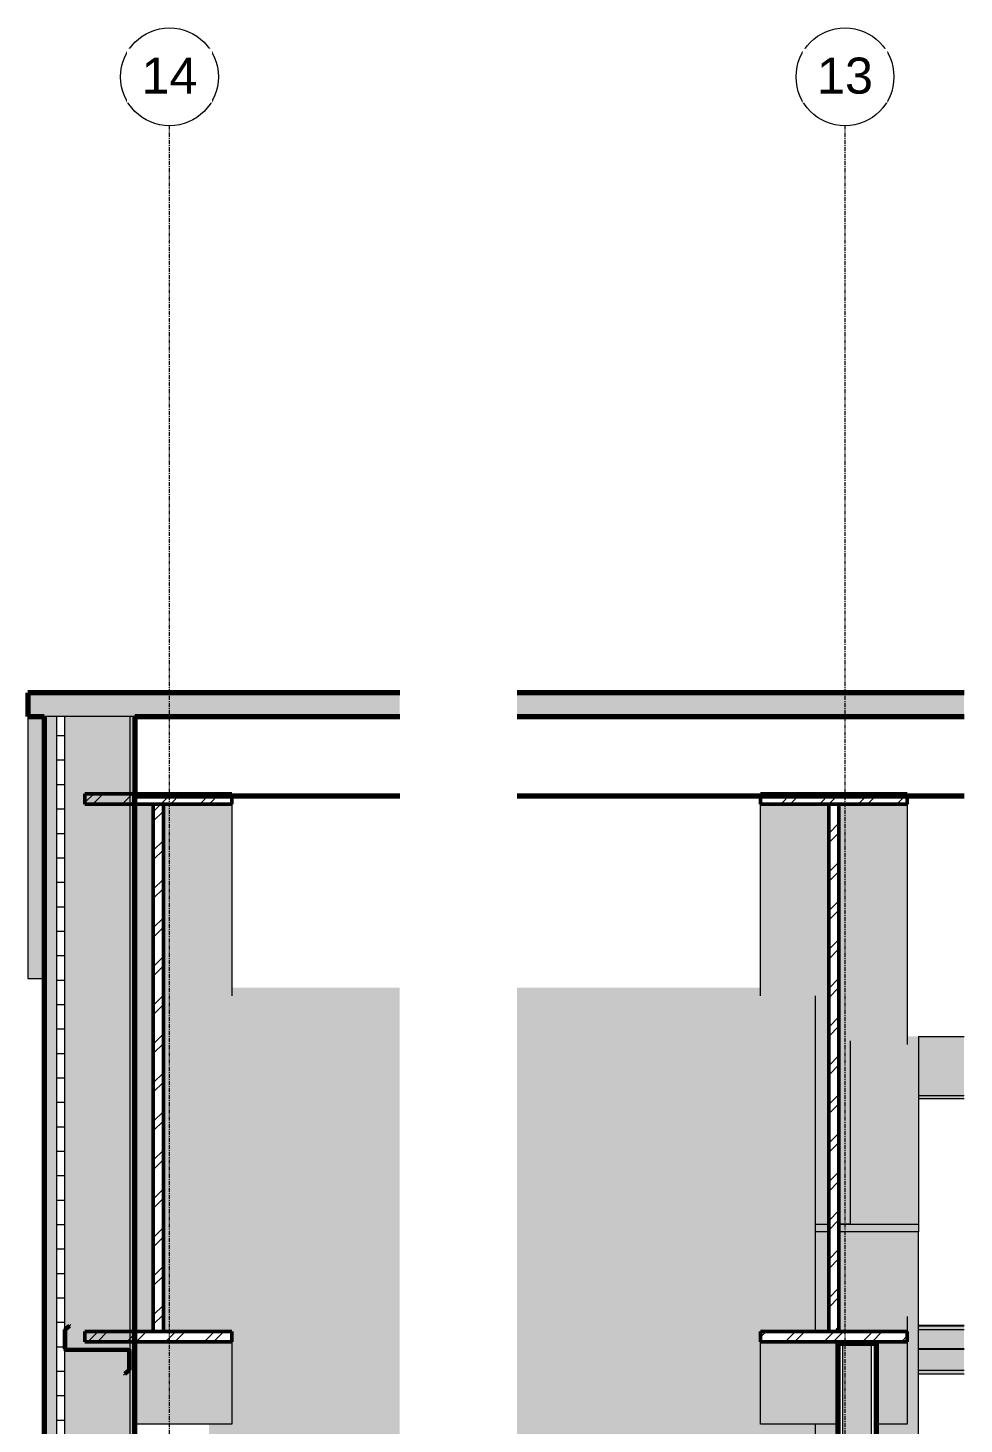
# Model space of a CAD drawing. Header units: inches. Extents: x 22688 to 23874, y -61 to 465.
# Drawn here: x 23552.5 to 23667.4, y 280.6 to 452 of the extents above; entities that cross this region are included whole.
import ezdxf

# ---------------------------------------------------------------- set-up
doc = ezdxf.new("R2010")
doc.units = ezdxf.units.IN
doc.header["$MEASUREMENT"] = 0
doc.linetypes.add('Grid Line 1_2_', pattern=[0.8749999999999999, 0.4999999999999999, -0.125, 0.125, -0.125])
for name, color, linetype, lineweight in [('A-CLNG', 13, 'Continuous', 18), ('A-ROOF', 132, 'Continuous', 18), ('A-WALL', 113, 'Continuous', 18), ('A-WALL-PATT', 111, 'Continuous', 70), ('I-WALL', 2, 'Continuous', 18), ('L-SITE-WALL', 31, 'Continuous', 18), ('S-BEAM', 12, 'Continuous', 9), ('S-COLS', 52, 'Continuous', 9), ('S-GRID', 1, 'Continuous', 9), ('S-GRID-IDEN', 1, 'Continuous', 9)]:
    doc.layers.add(name, color=color, linetype=linetype, lineweight=lineweight)
doc.styles.add('Arial_1', font='arial.ttf', dxfattribs={"height": 4.425898203592812})
pattern_1 = [(45, (-76299.571, 104.131), (-2.375878784786799, 2.3758787847868), []), (45, (-76299.571, 107.731), (-2.375878784786799, 2.3758787847868), [])]
pattern_2 = [(0, (-76299.571, 104.131), (7.68, 1.92), [0.317, -5.443, 0.317, -5.443, -30.72]), (0, (-76299.571, 104.131), (7.68, 1.92), [-11.52, 0.317, -11.203, 0.317, -5.443, -13.44]), (0, (-76299.571, 104.131), (7.68, 1.92), [-28.8, 0.317, -3.523, 0.317, -9.283]), (120, (-76296.69099999999, 105.091), (-5.50276877526612, 5.69107510106449), [0.3169999999999999, -5.442999999999999, 0.3169999999999999, -5.442999999999999, -30.72]), (120, (-76296.69099999999, 105.091), (-5.50276877526612, 5.69107510106449), [-11.52, 0.3169999999999999, -11.203, 0.3169999999999999, -5.442999999999999, -13.44]), (120, (-76296.69099999999, 105.091), (-5.50276877526612, 5.69107510106449), [-28.8, 0.3169999999999999, -3.523, 0.3169999999999999, -9.282999999999998]), (240, (-76295.731, 108.931), (-2.177231224733876, -7.611075101064488), [0.317, -5.443, 0.317, -5.443, -30.72]), (240, (-76295.731, 108.931), (-2.177231224733876, -7.611075101064488), [-11.52, 0.317, -11.203, 0.317, -5.443, -13.44]), (240, (-76295.731, 108.931), (-2.177231224733876, -7.611075101064488), [-28.8, 0.317, -3.523, 0.317, -9.283])]

# ---------------------------------------------------------------- blocks, each defined once
blk = doc.blocks.new('Family7 - Family7-772884-Section 13 - Callout 2')
at = {"layer": 'S-BEAM'}
h = blk.add_hatch(dxfattribs=at)
h.set_pattern_fill('FP_14', color=256, style=0, pattern_type=2)
h.set_pattern_definition(pattern_1)
h.paths.add_polyline_path([(-26197.8806086167, 356.7223786522229), (-26179.8806086167, 356.7223786522233), (-26179.8806086167, 357.9734632511223), (-26197.8806086167, 357.9734632511219)], flags=0)
h = blk.add_hatch(color=256, dxfattribs=at)
h.paths.add_polyline_path([(-26189.50560861673, 327.2107036347786), (-26189.50560861672, 356.722378652223), (-26197.8806086167, 356.7223786522228), (-26197.88060862078, 333.1742281239854), (-26191.14565670783, 333.1742281239857), (-26191.14565670784, 327.2107036347786)], flags=0)
h.paths.add_polyline_path([(-26188.25560861671, 327.2107036347786), (-26188.14037424701, 327.2107036347786), (-26188.14037424701, 327.6850760137188), (-26186.89037424702, 327.6850760137189), (-26186.89037424702, 327.2107036347787), (-26179.88060862182, 327.2107036347787), (-26179.8806086167, 356.7223786522233), (-26188.2556086167, 356.7223786522231), (-26188.25560861671, 327.6850760137189)], flags=0)
h = blk.add_hatch(dxfattribs=at)
h.set_pattern_fill('FP_14', color=256, style=0, pattern_type=2)
h.set_pattern_definition(pattern_1)
h.paths.add_polyline_path([(-26189.50560861672, 291.99949892302), (-26188.25560861672, 291.9994989230207), (-26188.2556086167, 356.7223786522231), (-26189.5056086167, 356.7223786522231), (-26189.50560861672, 303.9431875712769)], flags=0)
h = blk.add_hatch(color=256, dxfattribs=at)
h.paths.add_polyline_path([(-26179.8806086209, 291.9994989230248), (-26179.88060862154, 293.856989840495), (-26188.25560861671, 293.8569898404986), (-26188.25560861671, 291.9994989230248)], flags=0)
h.paths.add_polyline_path([(-26191.14565670783, 291.9994989230248), (-26189.50560861742, 291.9994989230248), (-26189.50560861742, 293.8569898404991), (-26191.14565670783, 293.8569898404998)], flags=0)
h = blk.add_hatch(dxfattribs=at)
h.set_pattern_fill('FP_14', color=256, style=0, pattern_type=2)
h.set_pattern_definition(pattern_1)
h.paths.add_polyline_path([(-26197.88060861672, 290.7426612679913), (-26179.88060861672, 290.7426612679998), (-26179.88060861672, 291.9994989230248), (-26197.88060861672, 291.9994989230162)], flags=0)
blk.add_hatch(color=256, dxfattribs=at).paths.add_polyline_path([(-26179.88060861742, 280.6374240646518), (-26179.88060861672, 290.7426612679998), (-26197.88060861672, 290.7426612679912), (-26197.88060861742, 280.6374240646567), (-26188.39623362203, 280.6374240646541), (-26188.39623362201, 290.5331841059772), (-26183.64623362201, 290.5331841059772), (-26183.64623362201, 280.6374240646528)], flags=0)
at = {"layer": 'S-BEAM', "lineweight": 50}
for p, q in [((-26197.8806086167, 357.9734632511215), (-26197.8806086167, 357.721939086914)), ((-26179.8806086167, 357.9734632511219), (-26197.8806086167, 357.9734632511215)), ((-26197.8806086167, 357.7219291032619), (-26197.8806086167, 356.7223786522225)), ((-26197.8806086167, 356.7223786522225), (-26179.8806086167, 356.7223786522229)), ((-26189.50560861671, 356.7223786522227), (-26189.50560861672, 291.9994989230198)), ((-26188.2556086167, 356.7223786522227), (-26189.50560861671, 356.7223786522227)), ((-26188.25560861672, 291.9994989230204), (-26188.2556086167, 356.7223786522227)), ((-26179.8806086167, 357.7219390869139), (-26179.8806086167, 357.9734632511219)), ((-26179.8806086167, 356.7223786522229), (-26179.8806086167, 357.721932876959)), ((-26197.88060861672, 291.9994989230158), (-26197.88060861672, 290.7426612679909)), ((-26179.88060861672, 291.9994989230244), (-26197.88060861672, 291.9994989230158)), ((-26189.50560861672, 291.9994989230198), (-26188.25560861672, 291.9994989230204)), ((-26179.88060861672, 290.7426612679994), (-26179.88060861672, 291.9994989230244)), ((-26197.88060861672, 290.7426612679909), (-26179.88060861672, 290.7426612679994))]:
    blk.add_line(p, q, dxfattribs=at)
at = {"layer": 'S-BEAM'}
for p, q in [((-26197.88060862078, 333.1742281239851), (-26197.8806086167, 356.7223786522224)), ((-26179.8806086167, 356.7223786522228), (-26179.88060862182, 327.2052155953922)), ((-26179.88060862154, 293.8569898404947), (-26179.8806086209, 291.9994989230245)), ((-26197.88060861742, 280.6374240646565), (-26197.88060861672, 290.7426612679909)), ((-26179.88060861672, 290.7426612679994), (-26179.88060861742, 280.6374240646515)), ((-26188.39623362202, 280.6374240646539), (-26197.88060861742, 280.6374240646565)), ((-26179.88060861742, 280.6374240646515), (-26183.64623362201, 280.6374240646526))]:
    blk.add_line(p, q, dxfattribs=at)
blk = doc.blocks.new('Girt_Z - 8_D-915553-Section 13 - Callout 2')
at = {"layer": 'S-BEAM'}
h = blk.add_hatch(color=256, dxfattribs=at)
edge = h.paths.add_edge_path(flags=0)
edge.add_line((-26172.90831914713, 292.7320907107858), (-26178.51537424701, 292.7251193658086))
edge.add_line((-26178.51537424701, 292.7251193658086), (-26178.51537424701, 292.6483045815358))
edge.add_line((-26178.51537424701, 292.6483045815358), (-26172.90831914713, 292.6483045815358))
for points in [[(-26178.51537424701, 292.1989975570569), (-26172.90831914713, 292.1989975570569), (-26172.90831914713, 292.6483045815358), (-26178.51537424701, 292.6483045815358), (-26178.51537424701, 292.2021682519746)], [(-26178.51537424701, 289.8787169529924), (-26172.90831914713, 289.8787169529924), (-26172.90831914713, 292.1989975570569), (-26178.51537424701, 292.1989975570569), (-26178.51537424701, 289.8950908082323)], [(-26178.51537424701, 287.2500000594982), (-26172.90831914713, 287.2500000594982), (-26172.90831914713, 289.6171875036189), (-26178.51537424701, 289.6171875036189), (-26178.51537424701, 289.1949309023975)], [(-26178.51537424701, 286.7679092883), (-26172.90831914713, 286.7679092883), (-26172.90831914713, 287.2500000594982), (-26178.51537424701, 287.2500000594982), (-26178.51537424701, 286.771311321395)]]:
    blk.add_hatch(color=256, dxfattribs=at).paths.add_polyline_path(points, flags=0)
h = blk.add_hatch(color=256, dxfattribs=at)
h.paths.add_polyline_path([(-26178.51537424701, 289.8046874980309), (-26172.90831914713, 289.8144802309832), (-26172.90831914713, 289.8787169526351), (-26178.51537424701, 289.8751658228534), (-26178.51537424701, 289.8048366186552)], flags=0)
h.paths.add_polyline_path([(-26227.75508982321, 289.8046874980309), (-26227.75503170783, 289.8144802319685), (-26227.75508982321, 289.8053634705821)], flags=0)
h = blk.add_hatch(color=256, dxfattribs=at)
edge = h.paths.add_edge_path(flags=0)
edge.add_line((-26172.90831914713, 289.8046874975801), (-26178.51537424701, 289.800206576697))
edge.add_line((-26178.51537424701, 289.800206576697), (-26178.51537424701, 289.6171875036189))
edge.add_line((-26178.51537424701, 289.6171875036189), (-26172.90831914713, 289.6171875036189))
for p, q in [((-26172.90831914713, 292.732090707159), (-26178.51537424701, 292.732090707159)), ((-26172.90831914713, 292.648304596193), (-26178.51537424701, 292.648304596193)), ((-26172.90831914713, 292.1989975997836), (-26178.51537424701, 292.1989975997836)), ((-26172.90831914713, 289.8787169545066), (-26178.51537424701, 289.8787169545066)), ((-26172.90831914713, 289.8046874998943), (-26178.51537424701, 289.8046874998943)), ((-26178.51537424701, 287.2499999998942), (-26172.90831914713, 287.2499999998942)), ((-26172.90831914713, 286.7679092926293), (-26178.51537424701, 286.7679092926293))]:
    blk.add_line(p, q, dxfattribs=at)
blk = doc.blocks.new('Girt_Z - 8_D-943826-Section 13 - Callout 2')
at = {"layer": 'S-BEAM'}
h = blk.add_hatch(color=256, dxfattribs=at)
edge = h.paths.add_edge_path(flags=0)
edge.add_line((-26227.75511555752, 364.8318078096432), (-26227.75503170781, 364.8318078096432))
edge.add_line((-26227.75503170781, 364.8318078096432), (-26227.75511555752, 364.8799843370032))
h = blk.add_hatch(color=256, dxfattribs=at)
edge = h.paths.add_edge_path(flags=0)
edge.add_line((-26227.75511555752, 357.5519785342919), (-26227.75503170782, 357.5519785342919))
edge.add_line((-26227.75503170782, 357.5519785342919), (-26227.75511555752, 357.6715804291164))
h = blk.add_hatch(color=256, dxfattribs=at)
edge = h.paths.add_edge_path(flags=0)
edge.add_line((-26227.75511555752, 357.3574496053848), (-26227.75503170782, 357.3589084482382))
edge.add_line((-26227.75503170782, 357.3589084482382), (-26227.75511555752, 357.3589084475407))
blk = doc.blocks.new('Girt_Z - 8_D-V18-Section 13 - Callout 2')
at = {"layer": 'S-BEAM'}
h = blk.add_hatch(color=256, dxfattribs=at)
edge = h.paths.add_edge_path(flags=0)
edge.add_line((-26227.75511555752, 352.3617842400794), (-26227.75503170784, 352.3632430827767))
edge.add_line((-26227.75503170784, 352.3632430827767), (-26227.75511555752, 352.3632430820792))
blk = doc.blocks.new('W-Wide Flange - W8X21-946647-Section 13 - Callout 2')
at = {"layer": 'S-BEAM'}
for points in [[(-26227.75508982321, 328.426371576553), (-26227.75503170783, 328.426371576553), (-26227.75508982321, 328.4550715706403)], [(-26178.51537424701, 327.9513716719204), (-26172.90831914713, 327.9513716719204), (-26172.90831914713, 327.9553881404555), (-26172.90835202032, 328.1894302368166), (-26178.51537424701, 328.1790282689099), (-26178.51537424701, 328.0520807934558)], [(-26178.51537424701, 320.5463715813214), (-26172.90831914713, 320.5463715813214), (-26172.90831914713, 320.946371556865), (-26178.51537424701, 320.9402638977767), (-26178.51537424701, 320.874043687623)]]:
    blk.add_hatch(color=256, dxfattribs=at).paths.add_polyline_path(points, flags=0)
h = blk.add_hatch(color=256, dxfattribs=at)
edge = h.paths.add_edge_path(flags=0)
edge.add_line((-26172.90831914713, 327.9513716719204), (-26178.51537424701, 327.9513716719204))
edge.add_line((-26178.51537424701, 327.9513716719204), (-26178.51537424701, 321.4213714621121))
edge.add_line((-26178.51537424701, 321.4213714621121), (-26172.90831914713, 321.4213714621121))
h = blk.add_hatch(color=256, dxfattribs=at)
edge = h.paths.add_edge_path(flags=0)
edge.add_line((-26172.90831914713, 321.4213714610493), (-26178.51537424701, 321.4108081395059))
edge.add_line((-26178.51537424701, 321.4108081395059), (-26178.51537424701, 320.9463715574795))
edge.add_line((-26178.51537424701, 320.9463715574795), (-26172.90831914713, 320.9463715574795))
for p, q in [((-26178.51537424702, 320.9463715670158), (-26172.90831914713, 320.9463715670158)), ((-26172.90831914713, 320.5463715670158), (-26178.51537424701, 320.5463715670158))]:
    blk.add_line(p, q, dxfattribs=at)
blk = doc.blocks.new('Girt_Z - 8_D-V21-Section 13 - Callout 2')
at = {"layer": 'S-BEAM'}
for points in [[(-26242.14550781324, 289.8046874980309), (-26242.14474195401, 289.8146255462297), (-26242.14550781324, 289.8047403465652)], [(-26242.14550781324, 287.2500000594981), (-26242.144741954, 287.2500000594981), (-26242.14550781324, 287.2500967728357)]]:
    blk.add_hatch(color=256, dxfattribs=at).paths.add_polyline_path(points, flags=0)
blk = doc.blocks.new('Family7 - Family7-V22-Section 13 - Callout 2')
at = {"layer": 'S-BEAM'}
h = blk.add_hatch(dxfattribs=at)
h.set_pattern_fill('FP_14', color=256, style=0, pattern_type=2)
h.set_pattern_definition(pattern_1)
h.paths.add_polyline_path([(-26280.75545972287, 356.7223786522225), (-26262.75545972287, 356.7223786522229), (-26262.75545972287, 357.973463251122), (-26280.75545972287, 357.9734632511215)], flags=0)
h = blk.add_hatch(color=256, dxfattribs=at)
h.paths.add_polyline_path([(-26274.62988281324, 327.2052155953581), (-26274.62988281324, 333.1742281239856), (-26272.38045972288, 333.1742281239857), (-26272.38045972289, 356.7223786522227), (-26274.6304597274, 356.7223786522226), (-26274.6304597274, 327.2052155953581)], flags=0)
h.paths.add_polyline_path([(-26271.13045972287, 333.1742281239857), (-26262.75545972697, 333.1742281239859), (-26262.75545972287, 356.7223786522229), (-26271.13045972287, 356.7223786522227), (-26271.13045972287, 338.893968821277)], flags=0)
h = blk.add_hatch(dxfattribs=at)
h.set_pattern_fill('FP_14', color=256, style=0, pattern_type=2)
h.set_pattern_definition(pattern_1)
h.paths.add_polyline_path([(-26272.38045972288, 291.9994989230765), (-26271.13045972289, 291.9994989230772), (-26271.13045972287, 356.7223786522228), (-26272.38045972287, 356.7223786522227), (-26272.38045972288, 303.9431875712769)], flags=0)
h = blk.add_hatch(dxfattribs=at)
h.set_pattern_fill('FP_14', color=256, style=0, pattern_type=2)
h.set_pattern_definition(pattern_1)
h.paths.add_polyline_path([(-26280.75545972288, 290.7426612680476), (-26262.75545972288, 290.7426612680562), (-26262.75545972288, 291.9994989230811), (-26280.75545972288, 291.9994989230725)], flags=0)
blk.add_hatch(color=256, dxfattribs=at).paths.add_polyline_path([(-26262.75545972359, 280.6374240646139), (-26262.75545972288, 290.7426612680562), (-26274.63045972739, 290.7426612680505), (-26274.63045972739, 280.6374240646173), (-26272.89869707321, 280.6374240646168)], flags=0)
at = {"layer": 'S-BEAM', "lineweight": 50}
for p, q in [((-26280.75545972286, 357.9734632511212), (-26280.75545972287, 356.7223786522222)), ((-26262.75545972286, 357.9734632511216), (-26280.75545972286, 357.9734632511212)), ((-26280.75545972287, 356.7223786522222), (-26262.75545972287, 356.7223786522226)), ((-26272.38045972287, 356.7223786522225), (-26272.38045972288, 291.9994989230763)), ((-26271.13045972287, 356.7223786522225), (-26272.38045972287, 356.7223786522225)), ((-26271.13045972288, 291.9994989230769), (-26271.13045972287, 356.7223786522225)), ((-26262.75545972287, 356.7223786522226), (-26262.75545972286, 357.9734632511216)), ((-26280.75545972288, 291.9994989230723), (-26280.75545972288, 290.7426612680474)), ((-26262.75545972288, 291.9994989230809), (-26280.75545972288, 291.9994989230723)), ((-26272.38045972288, 291.9994989230763), (-26271.13045972288, 291.9994989230769)), ((-26262.75545972288, 290.7426612680559), (-26262.75545972288, 291.9994989230809)), ((-26280.75545972288, 290.7426612680474), (-26262.75545972288, 290.7426612680559))]:
    blk.add_line(p, q, dxfattribs=at)
at = {"layer": 'S-BEAM'}
for p, q in [((-26262.75545972287, 356.7223786522225), (-26262.75545972696, 333.1742281239855)), ((-26262.75545972288, 290.7426612680559), (-26262.75545972359, 280.6374240646138)), ((-26262.75545972359, 280.6374240646138), (-26274.63045972739, 280.637424064617))]:
    blk.add_line(p, q, dxfattribs=at)
blk = doc.blocks.new('Girt_Z - 8_D-V26-Section 13 - Callout 2')
at = {"layer": 'S-BEAM'}
h = blk.add_hatch(dxfattribs=at)
h.set_pattern_fill('FP_14', color=256, style=0, pattern_type=2)
h.set_pattern_definition(pattern_1)
h.paths.add_polyline_path([(-26275.82999305959, 286.7679092926294), (-26275.25545972725, 287.2499999998944), (-26275.25545972725, 289.6171874998945), (-26275.31037720577, 289.7497700213669), (-26275.44295972725, 289.8046874998945), (-26283.06801618027, 289.8046874998944), (-26283.12180990243, 289.8261374939686), (-26283.14608472725, 289.8787169545068), (-26283.14608472725, 292.1989975997839), (-26282.6106215001, 292.6483045961933), (-26282.68092639491, 292.7320907071593), (-26283.25545972725, 292.2499999998944), (-26283.25545972725, 289.8828124998944), (-26283.20054224872, 289.7502299784219), (-26283.06795972725, 289.6953124998943), (-26275.44293244068, 289.6953124998945), (-26275.38870419186, 289.673436634661), (-26275.36483472725, 289.6200558786854), (-26275.36483472725, 287.301002400005), (-26275.9002979544, 286.8516954035955)], flags=0)
at = {"layer": 'S-BEAM', "lineweight": 50}
for p, q in [((-26282.68092639491, 292.7320907071592), (-26283.25545972725, 292.2499999998942)), ((-26283.25545972725, 292.2499999998942), (-26283.25545972725, 289.8828124998942)), ((-26283.14608472725, 292.1989975997837), (-26282.6106215001, 292.6483045961931)), ((-26283.14608472725, 289.8787169545067), (-26283.14608472725, 292.1989975997837)), ((-26282.6106215001, 292.6483045961931), (-26282.68092639491, 292.7320907071592)), ((-26275.44295972725, 289.8046874998942), (-26283.06801618027, 289.8046874998942)), ((-26283.06795972725, 289.6953124998942), (-26275.44293244069, 289.6953124998943)), ((-26275.36483472725, 289.6200558786853), (-26275.36483472725, 287.3010024000048)), ((-26275.25545972725, 287.2499999998942), (-26275.25545972725, 289.6171874998943)), ((-26275.36483472725, 287.3010024000048), (-26275.9002979544, 286.8516954035954)), ((-26275.9002979544, 286.8516954035954), (-26275.82999305959, 286.7679092926293)), ((-26275.82999305959, 286.7679092926293), (-26275.25545972725, 287.2499999998942))]:
    blk.add_line(p, q, dxfattribs=at)
for centre, radius, start, end in [((-26283.06795972725, 289.8828124998942), 0.1875, 180, 269.9999999999996), ((-26283.06801618027, 289.8828662345514), 0.0781787346531928, 183.0423617075551, 269.9999999999996), ((-26275.44295972725, 289.6171874998943), 0.1875, 0, 90), ((-26275.44293244069, 289.6171611579211), 0.07815134197517182, 2.12271761793594, 90)]:
    blk.add_arc(centre, radius, start, end, dxfattribs=at)
blk = doc.blocks.new('Grid - Grid Head - Circle-14747-Section 13 - Callout 2')
at = {"layer": 'S-GRID-IDEN'}
blk.add_circle((-26187.51537424698, 445.9725975810451), 6, dxfattribs=at)
blk = doc.blocks.new('Grid - Grid Head - Circle-V30-Section 13 - Callout 2')
at = {"layer": 'S-GRID-IDEN'}
blk.add_circle((-26270.39022535238, 445.9725975810451), 6, dxfattribs=at)

msp = doc.modelspace()

# ---------------------------------------------------------------- hatches: boundary and pattern name
at = {"layer": 'A-ROOF'}
for points in [[(23598.15104004937, 367.480407714844), (23598.15104004937, 370.3579101562502), (23552.54166504938, 370.3579101562502), (23552.54166504938, 367.480407714844), (23590.46485078939, 367.480407714844)], [(23667.38819584228, 367.480407714844), (23667.38819584228, 370.3579101562502), (23612.54151615478, 370.3579101562502), (23612.54151615478, 367.480407714844), (23653.68735078939, 367.480407714844)], [(23554.5410881352, 335.3333129882814), (23554.539711736, 367.4804046841026), (23552.54166504938, 367.4804046841026), (23552.54166504935, 335.3333129882814)]]:
    msp.add_hatch(color=256, dxfattribs=at).paths.add_polyline_path(points, flags=0)
at = {"layer": 'A-WALL-PATT', "lineweight": 9}
h = msp.add_hatch(dxfattribs=at)
h.set_pattern_fill('FP_20', color=256, style=0, pattern_type=2)
h.set_pattern_definition([(0, (-76299.571, 104.131), (0, 3), []), (90, (-76299.571, 104.131), (-3, 1.83697019872103e-16), [])])
h.paths.add_polyline_path([(23557.0410881352, -1.70530256582424e-13), (23557.0410881352, 367.4804046841026), (23556.0410881352, 367.4804046841026), (23556.0410881352, -1.70530256582424e-13)], flags=0)
h = msp.add_hatch(dxfattribs=at)
h.set_pattern_fill('FP_19', color=256, style=0, pattern_type=2)
h.set_pattern_definition(pattern_2)
h.paths.add_polyline_path([(23652.52531424058, 225.7812499999999), (23652.52531424058, 290.5331841059771), (23651.90031424058, 290.5331841059771), (23651.90031424058, 225.7812499999999)], flags=0)
h = msp.add_hatch(dxfattribs=at)
h.set_pattern_fill('FP_19', color=256, style=0, pattern_type=2)
h.set_pattern_definition(pattern_2)
h.paths.add_polyline_path([(23656.65031424058, 225.7812499999999), (23656.65031424058, 290.5331841059771), (23656.02531424059, 290.5331841059771), (23656.02531424059, 225.7812499999999)], flags=0)
at = {"layer": 'I-WALL'}
h = msp.add_hatch(color=256, dxfattribs=at)
h.paths.add_polyline_path([(23598.15104004935, 252.0000000000001), (23598.15104004935, 334.1738067973704), (23577.54108813973, 334.1738116762522), (23577.54108813973, 333.1742281239859), (23569.16608813973, 333.1742281239856), (23569.16608813973, 291.999498923081), (23577.54108813971, 291.999498923081), (23577.54108813901, 280.6374240646139), (23574.77155688519, 280.6374240646139), (23574.77155688519, 252.0000000000001), (23593.90865458086, 252.0000000000001)], flags=0)
h.paths.add_polyline_path([(23567.91608813971, 291.999498923081), (23567.91608813971, 333.1742281239855), (23565.66666504935, 333.1742281239855), (23565.66666504935, 291.999498923081), (23567.39785078939, 291.999498923081)], flags=0)
h = msp.add_hatch(color=256, dxfattribs=at)
h.paths.add_polyline_path([(23647.9159392406, 225.7812423706055), (23647.9159392406, 227.7812499999999), (23649.15089115476, 227.7812499999999), (23649.15089115476, 240.0000000000001), (23623.02979740478, 240.0000000000001), (23623.02979740478, 225.7812423706055), (23639.96485078939, 225.7812423706055)], flags=0)
h.paths.add_polyline_path([(23622.01952136651, 252.0000000000001), (23649.15089115476, 252.0000000000001), (23649.15089115476, 280.6374240646517), (23642.41593924517, 280.6374240646517), (23642.41593924587, 291.9994989230246), (23649.15089115476, 291.9994989230246), (23649.15089115476, 333.1742281239855), (23642.41593924078, 333.1742281239853), (23642.41593924078, 334.1738018444598), (23612.54151615476, 334.1738069041857), (23612.54151615476, 252.0000000000001), (23613.89557712386, 252.0000000000001)], flags=0)
msp.add_hatch(color=256, dxfattribs=at).paths.add_polyline_path([(23653.68735078939, 225.7812499999999), (23656.02531424059, 225.7812499999999), (23656.02531424059, 290.5331841059771), (23652.52531424058, 290.5331841059771), (23652.52531424058, 225.7812499999999)], flags=0)
at = {"layer": 'L-SITE-WALL'}
for points in [[(23556.0410881352, -1.70530256582424e-13), (23556.0410881352, 367.4804046841026), (23554.5410881352, 367.4804046841026), (23554.5410881352, -1.70530256582424e-13)], [(23565.0410881352, -1.70530256582424e-13), (23565.0410881352, 367.4804046841025), (23557.0410881352, 367.4804046841026), (23557.0410881352, -1.70530256582424e-13)], [(23565.6660881352, -1.70530256582424e-13), (23565.6660881352, 367.4804046841025), (23565.0410881352, 367.4804046841025), (23565.0410881352, -1.70530256582424e-13)]]:
    msp.add_hatch(color=256, dxfattribs=at).paths.add_polyline_path(points, flags=0)
at = {"layer": 'S-COLS'}
h = msp.add_hatch(color=256, dxfattribs=at)
h.paths.add_polyline_path([(23649.15089115476, 305.1835294565659), (23650.79093924587, 305.1835294565659), (23650.79093924587, 327.2107036347784), (23649.15089115476, 327.2107036347784), (23649.15089115476, 317.9235000712767)], flags=0)
h.paths.add_polyline_path([(23661.78117361558, 305.1835294565659), (23661.78117361558, 328.2102807357898), (23660.41593924588, 328.2102807357898), (23660.41593924588, 327.2107036347786), (23653.40617361557, 327.2107036347784), (23653.40617361557, 305.1835294565659)], flags=0)
h.paths.add_polyline_path([(23652.15617361558, 305.1835294565659), (23652.15617361558, 327.2107036347784), (23652.04093924589, 327.2107036347784), (23652.04093924589, 305.1835294565659)], flags=0)
msp.add_hatch(color=256, dxfattribs=at).paths.add_polyline_path([(23653.40617361557, 305.1835294565659), (23653.40617361557, 327.6850760137186), (23652.15617361558, 327.6850760137186), (23652.15617361558, 305.1835294565659)], flags=0)
h = msp.add_hatch(color=256, dxfattribs=at)
h.paths.add_polyline_path([(23650.79093924586, 304.2239391491695), (23650.79093924586, 305.1835294565659), (23649.15089115475, 305.1835294565659), (23649.15089115475, 304.2239391491695)], flags=0)
h.paths.add_polyline_path([(23661.78117361558, 304.2239391491695), (23661.78117361558, 305.1835294565659), (23652.04093924589, 305.1835294565659), (23652.04093924589, 304.2239391491695)], flags=0)
h = msp.add_hatch(color=256, dxfattribs=at)
h.paths.add_polyline_path([(23647.9159392406, 1.000000029802194), (23647.9159392406, 225.7812423706055), (23643.78117361558, 225.7812423706055), (23643.78117361558, 1.000000029802194)], flags=0)
h.paths.add_polyline_path([(23657.64640799059, 1.000000029802194), (23661.78117361558, 1.000000029802194), (23661.78117361558, 304.2239391491695), (23652.04093924589, 304.2239391491695), (23652.04093924589, 293.8569898404984), (23660.41593924517, 293.8569898404949), (23660.41593924517, 280.6374240646517), (23656.65031424058, 280.6374240646517), (23656.65031424058, 227.7812499999999), (23657.64640799059, 227.7812499999999), (23657.64640799059, 24.33693757127632)], flags=0)
h.paths.add_polyline_path([(23649.15089115475, 227.7812499999999), (23649.5370329906, 227.7812499999999), (23649.5370329906, 228.1601562499999), (23651.90031424057, 228.1601562499999), (23651.90031424057, 239.6210937499999), (23649.5370329906, 239.6210937499999), (23649.5370329906, 240.0000000000001), (23649.15089115475, 240.0000000000001), (23649.15089115475, 228.1601562499999)], flags=0)
h.paths.add_polyline_path([(23651.90031424057, 252.0000000000001), (23651.90031424056, 280.6374240646517), (23649.15089115475, 280.6374240646517), (23649.15089115475, 252.0000000000001)], flags=0)
h.paths.add_polyline_path([(23650.79093924586, 293.856989840499), (23650.79093924586, 304.2239391491695), (23649.15089115475, 304.2239391491695), (23649.15089115475, 293.8569898404996)], flags=0)

# ---------------------------------------------------------------- linework, layer by layer
at = {"layer": 'A-CLNG', "lineweight": 70}
for p, q in [((23565.6660881352, 367.4804046841004), (23565.6660881352, 357.7219448126607)), ((23565.6660881352, 357.7219448126607), (23598.1518576294, 357.7219448126607)), ((23612.54143230508, 357.721944812661), (23667.38822871547, 357.7219448126611))]:
    msp.add_line(p, q, dxfattribs=at)
at = {"layer": 'A-CLNG'}
msp.add_line((23661.78117361558, 328.1894364618763), (23667.38822871547, 328.1894364618763), dxfattribs=at)
at = {"layer": 'A-ROOF', "lineweight": 70}
for p, q in [((23598.1518576294, 370.3578992615781), (23552.54108813511, 370.3578992615781)), ((23552.54108813511, 370.3578992615781), (23552.54108813511, 367.4804077148437)), ((23667.38822871547, 370.3578992615785), (23612.54143230508, 370.3578992615784)), ((23552.54108813511, 367.4804046841023), (23554.5410881352, 367.4804046841023)), ((23565.6660881352, 367.4804046841023), (23598.1518576294, 367.4804046841023)), ((23612.54143230508, 367.4804046841026), (23667.38822871547, 367.4804046841027))]:
    msp.add_line(p, q, dxfattribs=at)
at = {"layer": 'A-ROOF'}
for p, q in [((23552.54108813511, 367.4804046841023), (23552.54108813508, 335.3333129999896)), ((23552.54108813508, 335.3333129999896), (23554.5410881352, 335.3333129999896))]:
    msp.add_line(p, q, dxfattribs=at)
at = {"layer": 'A-WALL'}
for p, q in [((23565.6660881352, 367.4804046841022), (23554.5410881352, 367.4804046841023)), ((23556.0410881352, 367.4804046841023), (23556.0410881352, 0)), ((23557.0410881352, 367.4804046841023), (23557.0410881352, 0)), ((23565.0410881352, 367.4804046841022), (23565.0410881352, 0)), ((23652.52531424058, 225.7812499999998), (23652.52531424058, 290.5331841059769)), ((23656.02531424059, 225.7812499999998), (23656.02531424059, 290.5331841059769))]:
    msp.add_line(p, q, dxfattribs=at)
at = {"layer": 'I-WALL'}
for p, q in [((23649.15031424057, 291.9994989230191), (23649.15031424057, 333.1742453014152)), ((23649.15031424057, 252), (23649.15031424057, 280.6374240646546))]:
    msp.add_line(p, q, dxfattribs=at)
at = {"layer": 'I-WALL', "lineweight": 70}
for p, q in [((23651.90031424058, 290.5331841059769), (23651.90031424058, 225.7812499999998)), ((23656.65031424058, 290.5331841059769), (23651.90031424058, 290.5331841059769)), ((23656.65031424058, 225.7812499999998), (23656.65031424058, 290.5331841059769))]:
    msp.add_line(p, q, dxfattribs=at)
at = {"layer": 'L-SITE-WALL', "lineweight": 70}
for p, q in [((23554.5410881352, 367.4804046841023), (23554.5410881352, 0)), ((23565.6660881352, 357.7219390869139), (23565.6660881352, 357.7219448126607)), ((23565.6660881352, 0), (23565.6660881352, 357.7219328763372))]:
    msp.add_line(p, q, dxfattribs=at)
at = {"layer": 'S-COLS'}
for p, q in [((23652.15617361558, 305.1835294565657), (23652.15617361558, 327.6850760137184)), ((23653.40617361558, 327.6850760137185), (23653.40617361558, 305.1835294565657)), ((23661.78117361558, 328.2102807357894), (23661.78117361558, 305.1835294565657)), ((23649.15089115476, 305.1835294565657), (23650.79093924587, 305.1835294565657)), ((23652.04093924588, 305.1835294565657), (23661.78117361558, 305.1835294565657)), ((23653.40617361557, 305.1835294565657), (23652.15617361558, 305.1835294565657)), ((23661.78117361558, 305.1835294565657), (23661.78117361558, 304.2239391491693)), ((23650.79093924587, 304.2239391491693), (23649.15089115476, 304.2239391491693)), ((23661.78117361558, 304.2239391491693), (23652.04093924588, 304.2239391491693)), ((23661.78117361558, 1.000000029802323), (23661.78117361558, 304.2239391491693))]:
    msp.add_line(p, q, dxfattribs=at)
at = {"layer": 'S-GRID', "linetype": 'Grid Line 1_2_'}
for p, q in [((23569.9063225102, -55.75269456770788), (23569.9063225102, 439.9725975810453)), ((23652.78117361561, -55.75269456770788), (23652.78117361561, 439.9725975810453))]:
    msp.add_line(p, q, dxfattribs=at)

# ---------------------------------------------------------------- block references
at = {"layer": 'S-BEAM'}
for name, p in [('Girt_Z - 8_D-943826-Section 13 - Callout 2', (49840.29654786259, 0)), ('Family7 - Family7-V22-Section 13 - Callout 2', (49840.29654786259, 0)), ('Family7 - Family7-772884-Section 13 - Callout 2', (49840.29654786259, 0)), ('Girt_Z - 8_D-V18-Section 13 - Callout 2', (49840.29654786259, 0)), ('Girt_Z - 8_D-V18-Section 13 - Callout 2', (49840.29654786259, -14.98699609638447)), ('Girt_Z - 8_D-V18-Section 13 - Callout 2', (49840.29654786259, -17.48482877911527)), ('W-Wide Flange - W8X21-946647-Section 13 - Callout 2', (49840.29654786259, 0)), ('Girt_Z - 8_D-V26-Section 13 - Callout 2', (49840.29654786259, 0)), ('Girt_Z - 8_D-915553-Section 13 - Callout 2', (49840.29654786259, 0)), ('Girt_Z - 8_D-V21-Section 13 - Callout 2', (49840.29654786259, 0))]:
    msp.add_blockref(name, p, dxfattribs=at)
at = {"layer": 'S-GRID-IDEN'}
for name in ['Grid - Grid Head - Circle-V30-Section 13 - Callout 2', 'Grid - Grid Head - Circle-14747-Section 13 - Callout 2']:
    msp.add_blockref(name, (49840.29654786259, 0), dxfattribs=at)

# ---------------------------------------------------------------- next in the draw order: texts
at = {"layer": 'S-GRID-IDEN', "char_height": 4.425898203592812, "width": 8.207999999999995, "attachment_point": 2, "line_spacing_factor": 0.9385317878468562, "style": 'Arial_1', "bg_fill": 3, "box_fill_scale": 1.25, "bg_fill_color": 0, "bg_fill_transparency": 0}
for s, insert in [('14', (23569.90516909745, 448.3318146947783)), ('13', (23652.78002020286, 448.3318146947783))]:
    msp.add_mtext(s, dxfattribs=dict(at, insert=insert))

doc.saveas('drawing.dxf')
